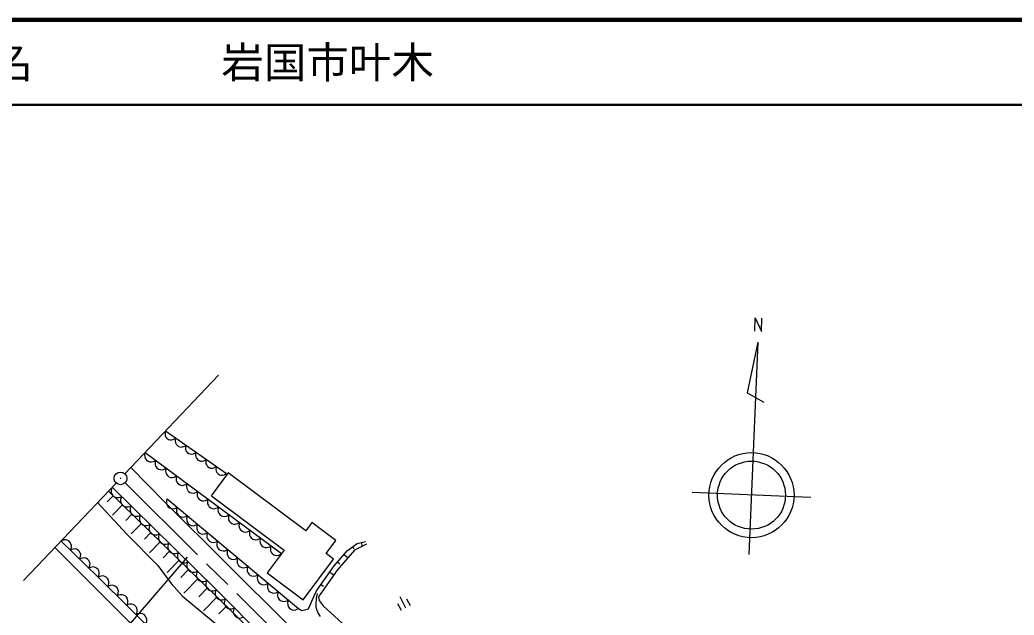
# Model space of a CAD drawing. Units: millimetres, scale not verified. Extents: x 40000 to 680000, y 20000 to 380000.
# Drawn here: x 381335 to 498252, y 309991 to 380000 of the extents above; entities that cross this region are included whole.
import ezdxf
from ezdxf.enums import TextEntityAlignment as Align

# ---------------------------------------------------------------- set-up
doc = ezdxf.new("R2010")
doc.units = ezdxf.units.MM
doc.header["$LTSCALE"] = 1000
doc.linetypes.add('CHAIN', pattern=[18.5, 12, -1.5, 3.5, -1.5])
for name, color, linetype, lineweight in [('M-BGD', 7, 'Continuous', 25), ('M-BMK', 2, 'CHAIN', 13), ('M-OTRS', 6, 'Continuous', 25), ('M-STR-STRC', 7, 'Continuous', 25), ('M-TTL', 2, 'Continuous', 140), ('M-TTL-LINE', 7, 'Continuous', 50)]:
    doc.layers.add(name, color=color, linetype=linetype, lineweight=lineweight)
doc.layers.add('M-TTL-TXT', color=7, linetype='Continuous')
doc.styles.add('ＭＳ ゴシック', font='')
doc.styles.get('ＭＳ ゴシック').set_extended_font_data('MS Gothic')

# ---------------------------------------------------------------- blocks, each defined once
blk = doc.blocks.new('BUHIN142')
at = {"color": 7, "linetype": 'Continuous', "lineweight": 25}
blk.add_lwpolyline([(-616, 390), (-660, 219), (-662, 52), (-627, -159), (-539, -319), (-423, -457), (-232, -578), (-58, -623), (124, -635), (330, -576), (477, -501), (616, -390)], dxfattribs=at)
blk = doc.blocks.new('BUHIN143')
at = {"color": 7, "linetype": 'Continuous', "lineweight": 25}
blk.add_lwpolyline([(-635, 432), (-687, 253), (-694, 78), (-666, -146), (-578, -317), (-461, -466), (-264, -600), (-83, -654), (109, -673), (328, -617), (485, -543), (635, -432)], dxfattribs=at)
blk = doc.blocks.new('BUHIN144')
at = {"color": 7, "linetype": 'Continuous', "lineweight": 25}
blk.add_lwpolyline([(-614, 471), (-676, 294), (-695, 118), (-678, -109), (-600, -286), (-490, -443), (-300, -589), (-120, -653), (71, -683), (295, -640), (457, -574), (614, -471)], dxfattribs=at)
blk = doc.blocks.new('BUHIN145')
at = {"color": 7, "linetype": 'Continuous', "lineweight": 25}
blk.add_lwpolyline([(-579, 525), (-656, 352), (-689, 176), (-692, -53), (-627, -238), (-530, -405), (-351, -568), (-175, -648), (15, -693), (243, -668), (412, -616), (579, -525)], dxfattribs=at)
blk = doc.blocks.new('BUHIN146')
at = {"color": 7, "linetype": 'Continuous', "lineweight": 25}
blk.add_lwpolyline([(-555, 510), (-630, 344), (-663, 175), (-667, -47), (-606, -226), (-514, -387), (-342, -545), (-174, -623), (10, -669), (230, -646), (393, -597), (555, -510)], dxfattribs=at)
blk = doc.blocks.new('BUHIN167')
at = {"color": 7, "linetype": 'Continuous', "lineweight": 25}
blk.add_lwpolyline([(580, -527), (658, -354), (691, -177), (694, 53), (629, 238), (532, 406), (352, 569), (177, 649), (-14, 695), (-243, 670), (-413, 618), (-580, 527)], dxfattribs=at)
blk = doc.blocks.new('BUHIN168')
at = {"color": 7, "linetype": 'Continuous', "lineweight": 25}
blk.add_lwpolyline([(569, -507), (643, -339), (673, -167), (674, 57), (610, 237), (514, 399), (338, 556), (166, 633), (-20, 676), (-242, 650), (-406, 598), (-569, 507)], dxfattribs=at)
blk = doc.blocks.new('BUHIN134')
at = {"color": 7, "linetype": 'Continuous', "lineweight": 25}
for p, q in [((-377, 649), (377, -649)), ((442, 434), (894, -344)), ((-596, -168), (-144, -947))]:
    blk.add_line(p, q, dxfattribs=at)

msp = doc.modelspace()

# ---------------------------------------------------------------- linework, layer by layer
at = {"layer": 'M-BGD'}
for p, q in [((467745, 343402), (467810, 344944)), ((467810, 344944), (468545, 343364)), ((468545, 343364), (468602, 344912)), ((468126, 342084), (466874, 336131)), ((468126, 342084), (467074, 317106)), ((393687, 326615), (404697, 338216)), ((466874, 336131), (468831, 335048)), ((398462, 331646), (405650, 326657)), ((396078, 329135), (412098, 317229)), ((394376, 327341), (398371, 323266)), ((405838, 326719), (403819, 324013)), ((414949, 319920), (405838, 326719)), ((381772, 314062), (392654, 325527)), ((392198, 325046), (404439, 312979)), ((392288, 324038), (391593, 323325)), ((391744, 324569), (406178, 310485)), ((403883, 324013), (412414, 317647)), ((474362, 323805), (460375, 324394)), ((390471, 323226), (393895, 319523)), ((393399, 322954), (392220, 321746)), ((398371, 323266), (412894, 308867)), ((398660, 323677), (414103, 310781)), ((394511, 321870), (393791, 321133)), ((395622, 320785), (394404, 319537)), ((415673, 320890), (414949, 319920)), ((418506, 318776), (415673, 320890)), ((393895, 319523), (397546, 315837)), ((396733, 319701), (395990, 318940)), ((390548, 314453), (386174, 318700)), ((397844, 318617), (396587, 317329)), ((417344, 317219), (418506, 318776)), ((419852, 317588), (420990, 318433)), ((422092, 318323), (420696, 317625)), ((420990, 318433), (421982, 318653)), ((421486, 318543), (421591, 318072)), ((385451, 317938), (395923, 307467)), ((398955, 317533), (398173, 316731)), ((412414, 317647), (410412, 314963)), ((418217, 316567), (417344, 317219)), ((418309, 315789), (419852, 317588)), ((420696, 317625), (418640, 315275)), ((419466, 317139), (419926, 316744)), ((420421, 318011), (420591, 317782)), ((397546, 315837), (399126, 313695)), ((400066, 316449), (398642, 314989)), ((414656, 311796), (418217, 316567)), ((416216, 312851), (418309, 315789)), ((418695, 316239), (418965, 316007)), ((401178, 315364), (400250, 314414)), ((410412, 314963), (414656, 311796)), ((418640, 315275), (416620, 312373)), ((417786, 315054), (418254, 314721)), ((401696, 303441), (390548, 314453)), ((399126, 313695), (400460, 312221)), ((402289, 314280), (400623, 312572)), ((416739, 313585), (417030, 313378)), ((400460, 312221), (407025, 306814)), ((403400, 313196), (402376, 312146)), ((404439, 312979), (417225, 300193)), ((415263, 310733), (415928, 312242)), ((415928, 312242), (416215, 312853)), ((416620, 312373), (416467, 312098)), ((404511, 312112), (402922, 310483)), ((405622, 311027), (404740, 310123)), ((416467, 312098), (416538, 311703)), ((416538, 311703), (416988, 311074)), ((416988, 311074), (420995, 307444)), ((406178, 310485), (418248, 298454)), ((414103, 310781), (414508, 310535)), ((414508, 310535), (415263, 310733))]:
    msp.add_line(p, q, dxfattribs=at)
msp.add_lwpolyline([(416278, 312533), (416173, 311935), (416127, 311323), (416154, 310945), (416240, 310580), (416410, 310191), (416642, 309814)], dxfattribs=at)
for radius in [5000, 4000]:
    msp.add_circle((467368, 324100), radius, dxfattribs=at)
at = {"layer": 'M-BMK'}
msp.add_line((393700, 325546), (433368, 286204), dxfattribs=at)
at = {"layer": 'M-OTRS'}
for radius in [746, 22.5]:
    msp.add_circle((393168, 326074), radius, dxfattribs=at)
at = {"layer": 'M-STR-STRC'}
msp.add_line((400995, 316792), (391433, 305669), dxfattribs=at)
at = {"layer": 'M-TTL'}
msp.add_line((680000, 380000), (40000, 380000), dxfattribs=at)
at = {"layer": 'M-TTL-LINE'}
msp.add_line((40000, 370000), (680000, 370000), dxfattribs=at)

# ---------------------------------------------------------------- block references
at = {"layer": 'M-BGD', "rotation": 357.58723}
for name, p in [('BUHIN142', (399061, 331230)), ('BUHIN142', (400259, 330399)), ('BUHIN142', (401457, 329567)), ('BUHIN143', (396695, 328677)), ('BUHIN142', (402655, 328736)), ('BUHIN143', (397927, 327761)), ('BUHIN142', (403853, 327904)), ('BUHIN142', (405051, 327073)), ('BUHIN143', (399159, 326845)), ('BUHIN143', (400391, 325929)), ('BUHIN145', (392754, 324498)), ('BUHIN143', (401624, 325014)), ('BUHIN145', (393867, 323401)), ('BUHIN143', (402856, 324098)), ('BUHIN145', (394980, 322304)), ('BUHIN144', (399254, 323181)), ('BUHIN143', (404088, 323182)), ('BUHIN143', (405320, 322266)), ('BUHIN145', (396093, 321207)), ('BUHIN144', (400442, 322189)), ('BUHIN144', (401630, 321197)), ('BUHIN143', (406553, 321350)), ('BUHIN145', (397206, 320110)), ('BUHIN144', (402817, 320205)), ('BUHIN143', (407785, 320434)), ('BUHIN145', (398318, 319013)), ('BUHIN144', (404005, 319213)), ('BUHIN143', (409017, 319518)), ('BUHIN168', (386721, 318169)), ('BUHIN145', (399431, 317916)), ('BUHIN144', (405193, 318221)), ('BUHIN143', (410249, 318603)), ('BUHIN143', (411482, 317687)), ('BUHIN168', (387815, 317107)), ('BUHIN145', (400544, 316819)), ('BUHIN144', (406381, 317229)), ('BUHIN168', (388908, 316046)), ('BUHIN168', (390001, 314984)), ('BUHIN145', (401657, 315722)), ('BUHIN144', (407569, 316237)), ('BUHIN144', (408757, 315245)), ('BUHIN167', (391105, 313902)), ('BUHIN145', (402770, 314625)), ('BUHIN144', (409945, 314253)), ('BUHIN167', (392220, 312801)), ('BUHIN145', (403883, 313528)), ('BUHIN144', (411133, 313261)), ('BUHIN167', (393335, 311700)), ('BUHIN146', (404972, 312446)), ('BUHIN144', (412321, 312269)), ('BUHIN134', (426346, 311501)), ('BUHIN167', (394450, 310599)), ('BUHIN146', (406037, 311381)), ('BUHIN144', (413509, 311277)), ('BUHIN167', (395565, 309498)), ('BUHIN146', (407103, 310315))]:
    msp.add_blockref(name, p, dxfattribs=at)

# ---------------------------------------------------------------- texts
at = {"layer": 'M-TTL-TXT', "style": 'ＭＳ ゴシック'}
for s, p in [('地 名', (370380, 375000)), ('岩国市叶木', (405024, 375000))]:
    msp.add_text(s, height=3666, dxfattribs=at).set_placement(p, align=Align.MIDDLE_LEFT)

doc.saveas('drawing.dxf')
